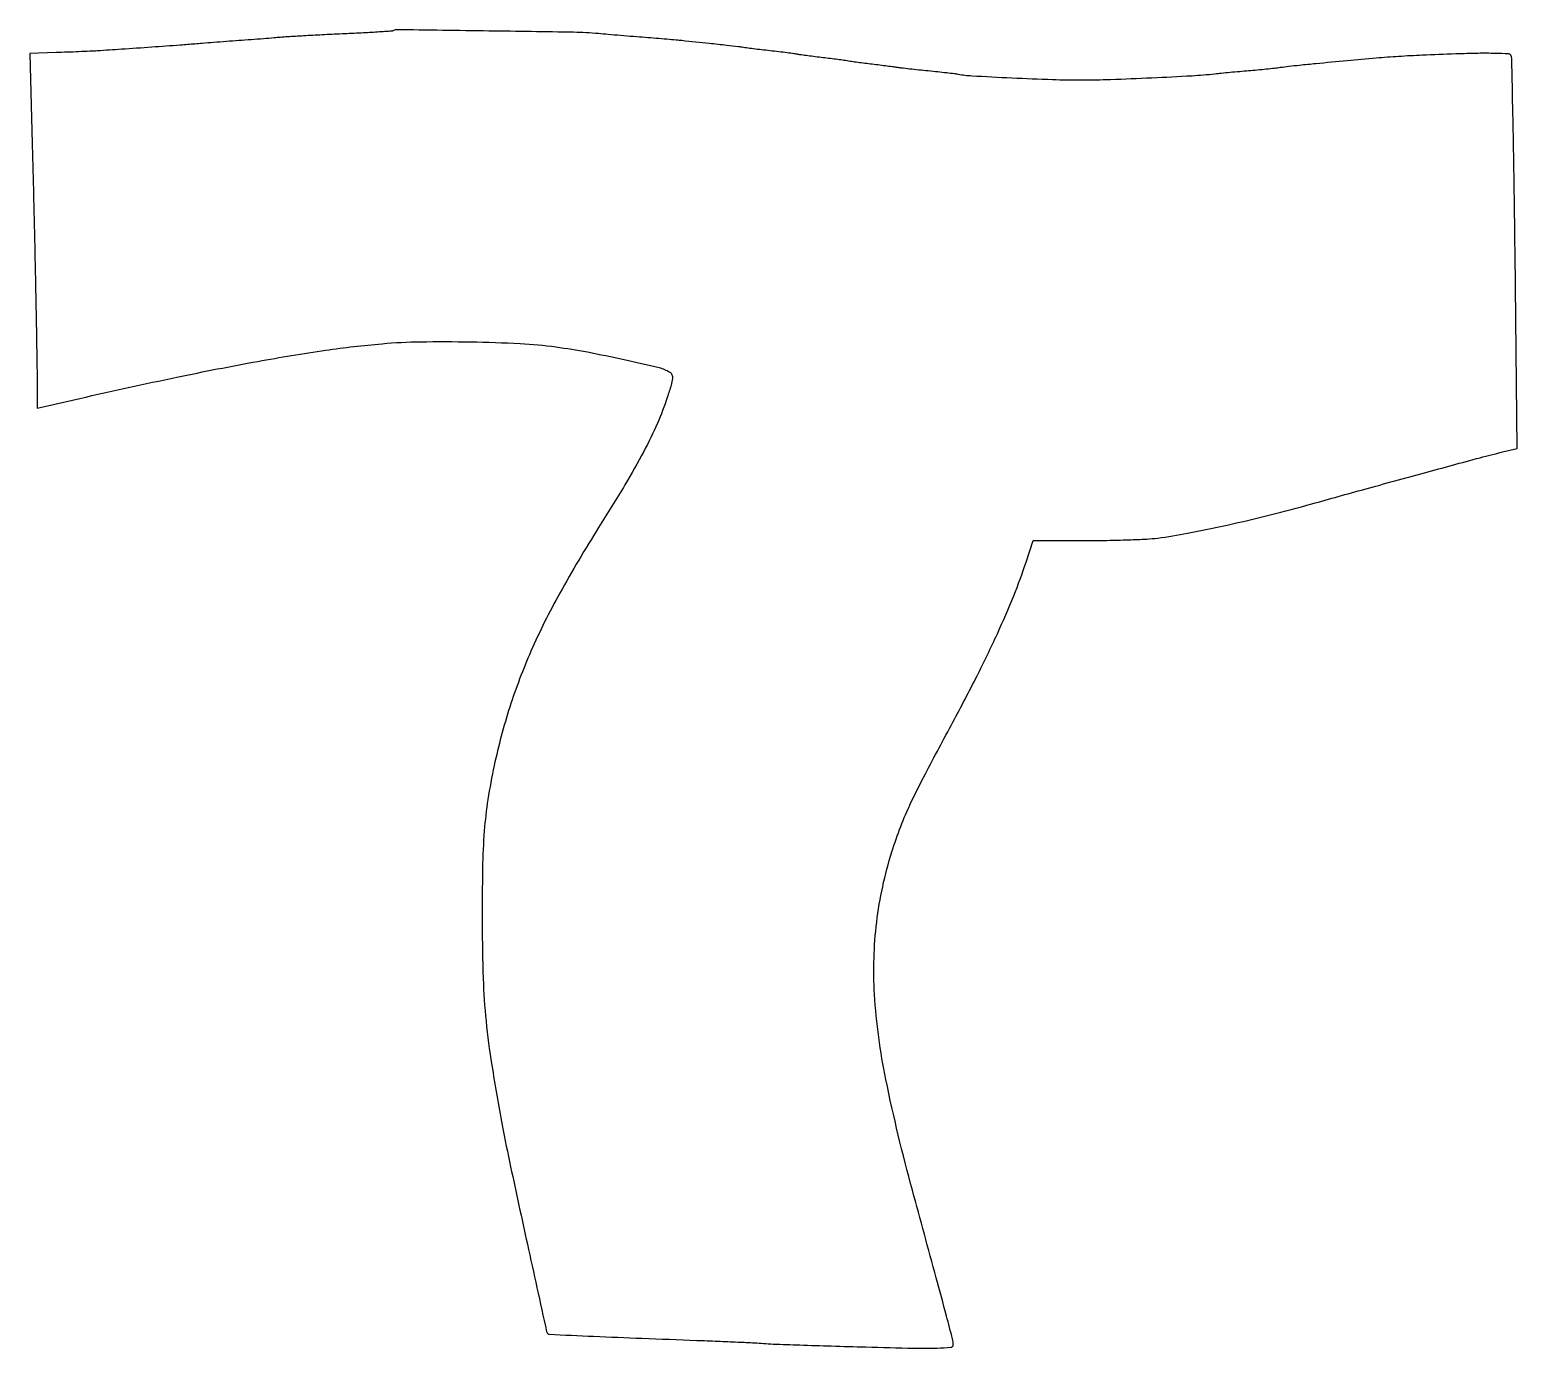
# Model space of a CAD drawing. Extents: x 0 to 446, y 0 to 396.
import ezdxf

# ---------------------------------------------------------------- set-up
doc = ezdxf.new("R2010")
doc.units = 0

msp = doc.modelspace()

# ---------------------------------------------------------------- linework, layer by layer
msp.add_lwpolyline([(108.7788, 395.484474, -0.163479), (108.521639, 395.379898, -0.000342), (104.175647, 395.112473, -0.00229), (99.270792, 394.836572, -0.001413), (93.5, 394.554819, 0.001058), (87.500192, 394.266162, 0.001284), (81.878125, 393.969276, 0.001082), (77.148521, 393.697069, 0.008924), (75, 393.530221, -0.003408), (73.085805, 393.360306, -0.000803), (69.884375, 393.10328, -0.000827), (66.202344, 392.819745, -0.000814), (62.5, 392.546862, 0.00057), (58.748165, 392.272169, 0.000535), (54.917609, 391.983195, 0.000532), (51.520987, 391.71966, 0.001849), (49.325903, 391.538828, -0.003337), (44.914102, 391.1886, -0.000541), (36.336525, 390.574595, -0.000645), (27.284157, 389.948187, -0.001227), (20, 389.471525, -0.003969), (17.735064, 389.346931, -0.001422), (14.505168, 389.204165, -0.001411), (10.962692, 389.067688, -0.00167), (7.613338, 388.959312), (-0.273324, 388.730485), (0.46756, 361.615242, -0.001078), (0.956517, 342.186362, -0.000725), (1.435025, 319.991607, -0.000677), (1.820553, 299.435016, -0.002734), (1.970214, 286.890852), (2, 282.281704), (14.75, 285.172431, -0.004014), (43.905064, 291.53692, -0.006996), (68.192107, 296.28105, -0.008392), (88.547287, 299.610491, -0.014714), (105.5, 301.584521, -0.018008), (117.016772, 302.16643, -0.008224), (132.077796, 302.136687, -0.008151), (146.948136, 301.620111, -0.020762), (157.69293, 300.622878, -0.012952), (167.147965, 299.097353, -0.007935), (178.211965, 296.83453, -0.004762), (188.657481, 294.420348, -0.08005), (191.919083, 293.05512, -0.17183), (192.542081, 292.275643, -0.109549), (192.677473, 291.110863, -0.046392), (192.295227, 289.177842, -0.007312), (191.139289, 285.474725, -0.024665), (188.154811, 277.699742, -0.017374), (184.075867, 269.268112, -0.01354), (178.434103, 259.238539, -0.006113), (170.524926, 246.387504, 0.014276), (158.83673, 226.682716, 0.023231), (150.196526, 209.260005, 0.025785), (143.855241, 192.532917, 0.024692), (139.164252, 175, 0.014541), (137.269917, 164.762862, 0.01953), (136.189092, 155.392727, 0.014859), (135.673227, 144.203376, 0.004714), (135.557516, 127.5, 0.007878), (135.857558, 111.067709, 0.016375), (136.712621, 98.278994, 0.015326), (138.443724, 85.054182, 0.006073), (141.597757, 67, 0.006506), (144.096498, 54.552539, 0.001159), (149.124394, 31.354835, 0.000083), (154.887664, 5.079685, 0.171396), (155.322189, 4.379753, 0.159377), (155.66019, 4.252673, 0.00006), (169.024685, 3.672139, 0.000969), (183.533171, 3.071817, 0.000664), (200, 2.444351, -0.001125), (206.264234, 2.199872, -0.001277), (212.26875, 1.936633, -0.00116), (217.369521, 1.688106, -0.007095), (220, 1.516371, 0.010351), (222.944336, 1.343389, 0.000791), (230.889062, 1.054071, 0.001087), (240.36795, 0.744525, 0.000828), (250.75, 0.445281, 0.001658), (265.107158, 0.102893, 0.011523), (272.13552, 0.120584, 0.015093), (276.292946, 0.352586, 0.392), (276.986853, 1.116086, 0.060399), (276.759962, 2.849533, 0.001919), (274.969044, 9.730042, 0.001809), (271.896234, 21.184462, 0.000198), (264.723408, 47.5, -0.015688), (256.764683, 80.722582, -0.035811), (253.369942, 106.259345, -0.045187), (254.016331, 127.984293, -0.046514), (258.566835, 149.022228, -0.014832), (261.247375, 156.706393, -0.018547), (264.205044, 163.655565, -0.011576), (268.624664, 172.517313, -0.002357), (276.886528, 187.988224, 0.006935), (284.141962, 201.879155, 0.0096), (290.233873, 214.54629, 0.010785), (295.157661, 225.95282, 0.016802), (298.851744, 236), (300.99663, 242.5), (316.748315, 242.5, 0.004241), (323.209139, 242.554806, 0.004385), (329.596468, 242.719226, 0.004238), (335.12479, 242.956994, 0.018767), (338.367322, 243.246302, 0.016004), (347.356155, 244.683289, 0.006905), (359.235631, 247.145065, 0.006671), (372.178552, 250.195901, 0.007276), (384.664516, 253.509203, -0.001203), (400.538366, 257.92859, -0.000832), (418.516849, 262.855153, -0.00059), (435.155952, 267.363851, -0.006365), (441.910193, 269.09357), (446.320386, 270.163359), (445.667121, 328.665961, 0.000949), (445.373181, 351.165616, 0.001543), (445.028363, 370.270447, 0.000186), (444.66224, 387.293236, 0.133713), (444.409975, 388.145664, 0.247131), (443.696582, 388.566214, 0.005893), (439.715581, 388.710899, 0.010387), (434.578452, 388.730254, 0.00467), (427.834605, 388.552532, 0.001835), (417.81355, 388.15792, 0.004977), (410.713465, 387.781384, 0.005414), (403.964753, 387.282655, 0.002543), (395.25, 386.499016, 0.000267), (385.861428, 385.601576, 0.001582), (380.955412, 385.114307, 0.003025), (377.753414, 384.766462, 0.005524), (375.145946, 384.438008, -0.006352), (373.441949, 384.22623, -0.002186), (370.971774, 383.961974, -0.002172), (368.244892, 383.69427, -0.002515), (365.645946, 383.463696, 0.001512), (363.000002, 383.2343, 0.001184), (360.130372, 382.969915, 0.001197), (357.46127, 382.71118, 0.002935), (355.5, 382.504689, -0.01339), (348.674831, 381.930105, -0.00274), (336.583424, 381.304064, -0.003016), (324.221532, 380.806635, -0.008306), (315.5, 380.653361, -0.008675), (306.769757, 380.796455, -0.003303), (294.607906, 381.287393, -0.002019), (282.53658, 381.903436, -0.032704), (278.5, 382.39185, 0.014955), (277.325201, 382.576486, 0.002427), (275.03125, 382.855713, 0.002675), (272.326646, 383.156956, 0.002351), (269.5, 383.443059, -0.001714), (266.636714, 383.729185, -0.0018), (263.821875, 384.030463, -0.001723), (261.394472, 384.307583, -0.008054), (260, 384.494467, 0.003886), (258.684497, 384.68194, 0.00112), (256.64759, 384.951443, 0.001126), (254.349649, 385.244985, 0.0012), (252.098178, 385.521953, -0.001758), (249.912878, 385.793256, -0.001977), (247.813677, 386.069807, -0.00181), (246.029161, 386.318664, -0.010693), (245.098178, 386.472313, 0.011754), (244.158103, 386.625415, 0.001883), (242.314166, 386.874311, 0.002082), (240.139549, 387.150301, 0.001825), (237.864939, 387.42094, -0.002265), (235.570797, 387.695952, -0.002446), (233.337352, 387.985061, -0.002306), (231.423953, 388.251256, -0.011774), (230.364939, 388.429114, 0.013459), (229.270618, 388.60911, 0.002194), (227.138451, 388.891588, 0.002417), (224.625313, 389.200984, 0.002127), (222, 389.5, -0.001577), (219.4013, 389.793089, -0.001917), (216.96875, 390.084669, -0.001613), (214.924067, 390.344412, -0.013374), (214, 390.490058, 0.016466), (212.508692, 390.715667, 0.001697), (208.973517, 391.119786, 0.001493), (203.751887, 391.682962, 0.000407), (195.5, 392.541262, 0.003735), (193.845673, 392.699494, 0.000843), (191.03125, 392.942705, 0.000873), (187.782814, 393.212191, 0.000847), (184.5, 393.473158, -0.00083), (180.998724, 393.751372, -0.000596), (177.0875, 394.073389, -0.000602), (173.364865, 394.388856, -0.001298), (170.5, 394.642597, 0.01846), (162.98966, 395.048685, 0.000866), (137.596986, 395.439007, 0.000113), (109.684047, 395.813445, 0.182876)], format="xyb", close=True)

doc.saveas('drawing.dxf')
